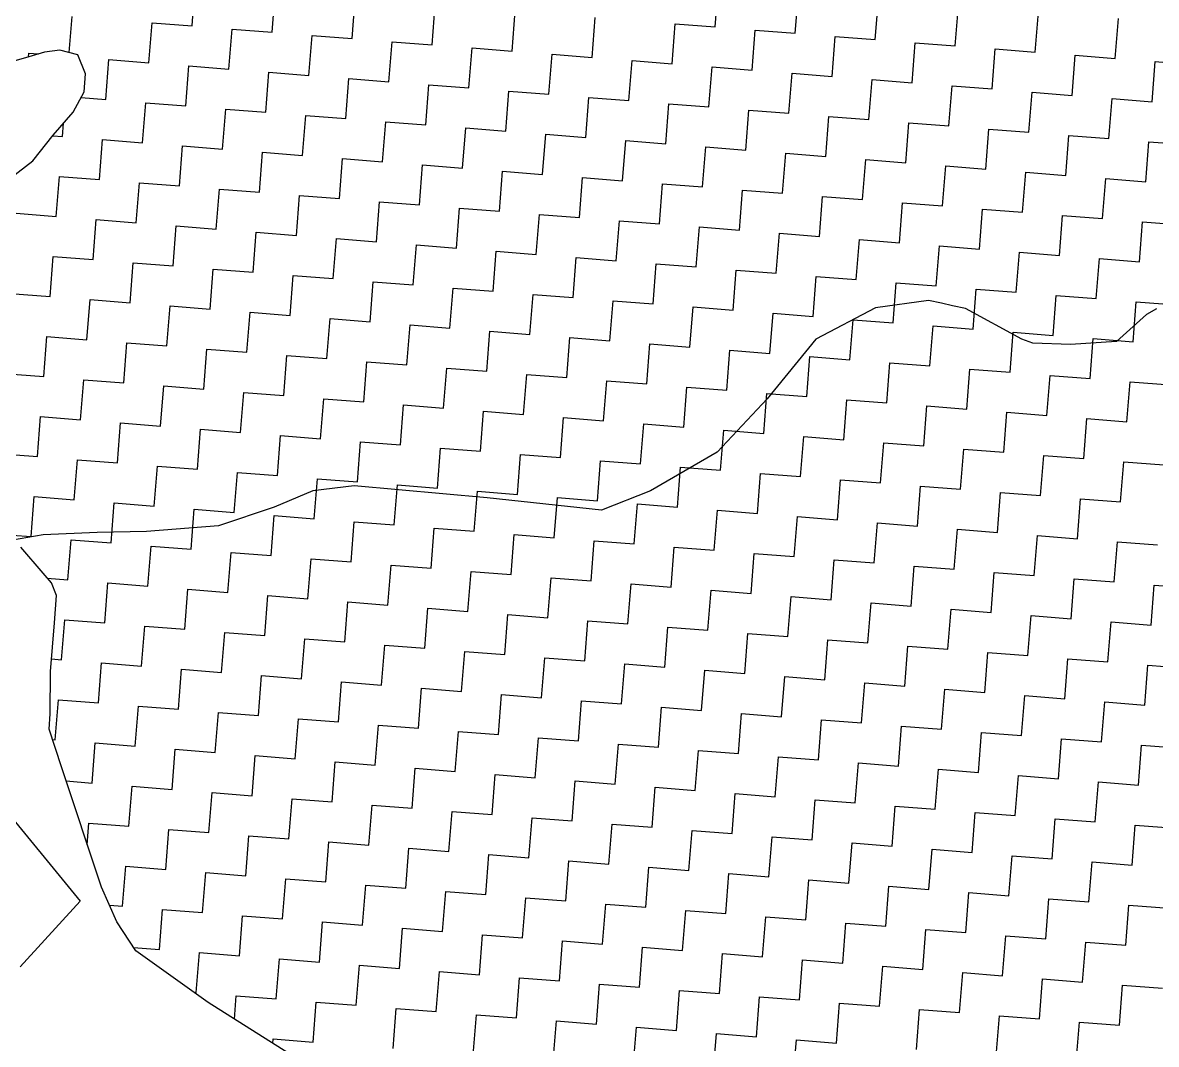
# Model space of a CAD drawing. Header units: metres. Extents: x 292752 to 294952, y 2098977 to 2102453.
# Drawn here: x 294593.3 to 294770.4, y 2099878.1 to 2100037.6 of the extents above; entities that cross this region are included whole.
import ezdxf

# ---------------------------------------------------------------- set-up
doc = ezdxf.new("R2010")
doc.units = ezdxf.units.M
for name, color, linetype in [('LINE_WATER', 4, 'Continuous'), ('POLY_HATCH', 12, 'Continuous'), ('POLY_PARCEL', 6, 'Continuous')]:
    doc.layers.add(name, color=color, linetype=linetype)

msp = doc.modelspace()

# ---------------------------------------------------------------- linework, layer by layer
at = {"layer": 'LINE_WATER'}
for p, q in [((294734.83, 2099994.23), (294726.56, 2099993.09)), ((294736.84, 2099993.81), (294734.83, 2099994.23)), ((294726.56, 2099993.09), (294717.24, 2099988.21)), ((294738.59, 2099993.42), (294736.84, 2099993.81)), ((294740.6, 2099993), (294738.59, 2099993.42)), ((294749.42, 2099988.22), (294740.6, 2099993)), ((294770.47, 2099992.94), (294768.87, 2099992.05)), ((294768.87, 2099992.05), (294764.2, 2099987.82)), ((294717.24, 2099988.21), (294709.61, 2099978.86)), ((294751.15, 2099987.58), (294749.42, 2099988.22)), ((294757.01, 2099987.37), (294751.15, 2099987.58)), ((294764.2, 2099987.82), (294757.01, 2099987.37)), ((294709.61, 2099978.86), (294701.8, 2099970.55)), ((294701.8, 2099970.55), (294691.37, 2099964.48)), ((294638.65, 2099964.52), (294632.57, 2099961.94)), ((294645.09, 2099965.29), (294638.65, 2099964.52)), ((294665.88, 2099963.39), (294645.09, 2099965.29)), ((294691.37, 2099964.48), (294683.73, 2099961.51)), ((294683.73, 2099961.51), (294665.88, 2099963.39)), ((294632.57, 2099961.94), (294623.91, 2099959.05)), ((294623.91, 2099959.05), (294612.61, 2099958.15)), ((294596.48, 2099957.64), (294590.52, 2099956.58)), ((294604.94, 2099957.99), (294596.48, 2099957.64)), ((294612.61, 2099958.15), (294604.94, 2099957.99))]:
    msp.add_line(p, q, dxfattribs=at)
at = {"layer": 'POLY_HATCH', "linetype": 'Continuous'}
for p, q in [((294619.76, 2100037.13), (294620.25, 2100043.38)), ((294632.26, 2100036.14), (294632.75, 2100042.39)), ((294701.51, 2100036.97), (294702, 2100043.22)), ((294714.01, 2100035.98), (294714.5, 2100042.23)), ((294644.76, 2100035.16), (294645.26, 2100041.41)), ((294657.26, 2100034.17), (294657.76, 2100040.42)), ((294726.51, 2100035), (294727, 2100041.25)), ((294739.01, 2100034.01), (294739.5, 2100040.26)), ((294600.56, 2100032.95), (294601.01, 2100038.61)), ((294669.76, 2100033.18), (294670.26, 2100039.44)), ((294682.26, 2100032.2), (294682.76, 2100038.45)), ((294751.51, 2100033.02), (294752, 2100039.27)), ((294764.01, 2100032.04), (294764.51, 2100038.29)), ((294613.02, 2100031.37), (294613.51, 2100037.62)), ((294613.51, 2100037.62), (294619.76, 2100037.13)), ((294625.52, 2100030.39), (294626.01, 2100036.64)), ((294626.01, 2100036.64), (294632.26, 2100036.14)), ((294694.76, 2100031.21), (294695.26, 2100037.46)), ((294695.26, 2100037.46), (294701.51, 2100036.97)), ((294707.27, 2100030.23), (294707.76, 2100036.48)), ((294707.76, 2100036.48), (294714.01, 2100035.98)), ((294638.02, 2100029.4), (294638.51, 2100035.65)), ((294638.51, 2100035.65), (294644.76, 2100035.16)), ((294650.52, 2100028.41), (294651.01, 2100034.66)), ((294651.01, 2100034.66), (294657.26, 2100034.17)), ((294719.77, 2100029.24), (294720.26, 2100035.49)), ((294720.26, 2100035.49), (294726.51, 2100035)), ((294594.22, 2100032.25), (294594.27, 2100032.85)), ((294594.27, 2100032.85), (294595.77, 2100032.74)), ((294663.02, 2100027.43), (294663.51, 2100033.68)), ((294663.51, 2100033.68), (294669.76, 2100033.18)), ((294732.27, 2100028.25), (294732.76, 2100034.5)), ((294732.76, 2100034.5), (294739.01, 2100034.01)), ((294744.77, 2100027.27), (294745.26, 2100033.52)), ((294745.26, 2100033.52), (294751.51, 2100033.02)), ((294606.27, 2100025.62), (294606.77, 2100031.87)), ((294606.77, 2100031.87), (294613.02, 2100031.37)), ((294675.52, 2100026.44), (294676.01, 2100032.69)), ((294676.01, 2100032.69), (294682.26, 2100032.2)), ((294688.02, 2100025.45), (294688.51, 2100031.71)), ((294688.51, 2100031.71), (294694.76, 2100031.21)), ((294757.27, 2100026.28), (294757.76, 2100032.53)), ((294757.76, 2100032.53), (294764.01, 2100032.04)), ((294769.77, 2100025.29), (294770.26, 2100031.54)), ((294770.26, 2100031.54), (294776.51, 2100031.05)), ((294618.77, 2100024.63), (294619.27, 2100030.88)), ((294619.27, 2100030.88), (294625.52, 2100030.39)), ((294631.27, 2100023.64), (294631.77, 2100029.89)), ((294631.77, 2100029.89), (294638.02, 2100029.4)), ((294700.52, 2100024.47), (294701.02, 2100030.72)), ((294701.02, 2100030.72), (294707.27, 2100030.23)), ((294713.02, 2100023.48), (294713.52, 2100029.73)), ((294713.52, 2100029.73), (294719.77, 2100029.24)), ((294643.78, 2100022.66), (294644.27, 2100028.91)), ((294644.27, 2100028.91), (294650.52, 2100028.41)), ((294656.28, 2100021.67), (294656.77, 2100027.92)), ((294656.77, 2100027.92), (294663.02, 2100027.43)), ((294725.52, 2100022.5), (294726.02, 2100028.75)), ((294726.02, 2100028.75), (294732.27, 2100028.25)), ((294738.02, 2100021.51), (294738.52, 2100027.76)), ((294738.52, 2100027.76), (294744.77, 2100027.27)), ((294602.41, 2100025.92), (294606.27, 2100025.62)), ((294668.78, 2100020.68), (294669.27, 2100026.93)), ((294669.27, 2100026.93), (294675.52, 2100026.44)), ((294681.28, 2100019.7), (294681.77, 2100025.95)), ((294681.77, 2100025.95), (294688.02, 2100025.45)), ((294750.52, 2100020.52), (294751.02, 2100026.77)), ((294751.02, 2100026.77), (294757.27, 2100026.28)), ((294763.03, 2100019.54), (294763.52, 2100025.79)), ((294763.52, 2100025.79), (294769.77, 2100025.29)), ((294612.03, 2100018.87), (294612.52, 2100025.12)), ((294612.52, 2100025.12), (294618.77, 2100024.63)), ((294624.53, 2100017.89), (294625.02, 2100024.14)), ((294625.02, 2100024.14), (294631.27, 2100023.64)), ((294693.78, 2100018.71), (294694.27, 2100024.96)), ((294694.27, 2100024.96), (294700.52, 2100024.47)), ((294637.03, 2100016.9), (294637.52, 2100023.15)), ((294637.52, 2100023.15), (294643.78, 2100022.66)), ((294706.28, 2100017.72), (294706.77, 2100023.97)), ((294706.77, 2100023.97), (294713.02, 2100023.48)), ((294718.78, 2100016.74), (294719.27, 2100022.99)), ((294719.27, 2100022.99), (294725.52, 2100022.5)), ((294599.53, 2100019.86), (294599.69, 2100021.91)), ((294649.53, 2100015.91), (294650.03, 2100022.16)), ((294650.03, 2100022.16), (294656.28, 2100021.67)), ((294662.03, 2100014.93), (294662.53, 2100021.18)), ((294662.53, 2100021.18), (294668.78, 2100020.68)), ((294731.28, 2100015.75), (294731.77, 2100022)), ((294731.77, 2100022), (294738.02, 2100021.51)), ((294743.78, 2100014.76), (294744.27, 2100021.02)), ((294744.27, 2100021.02), (294750.52, 2100020.52)), ((294598, 2100019.98), (294599.53, 2100019.86)), ((294605.29, 2100013.12), (294605.78, 2100019.37)), ((294605.78, 2100019.37), (294612.03, 2100018.87)), ((294674.53, 2100013.94), (294675.03, 2100020.19)), ((294675.03, 2100020.19), (294681.28, 2100019.7)), ((294687.03, 2100012.95), (294687.53, 2100019.2)), ((294687.53, 2100019.2), (294693.78, 2100018.71)), ((294756.28, 2100013.78), (294756.78, 2100020.03)), ((294756.78, 2100020.03), (294763.03, 2100019.54)), ((294768.78, 2100012.79), (294769.28, 2100019.04)), ((294769.28, 2100019.04), (294775.53, 2100018.55)), ((294617.79, 2100012.13), (294618.28, 2100018.38)), ((294618.28, 2100018.38), (294624.53, 2100017.89)), ((294630.29, 2100011.14), (294630.78, 2100017.39)), ((294630.78, 2100017.39), (294637.03, 2100016.9)), ((294699.54, 2100011.97), (294700.03, 2100018.22)), ((294700.03, 2100018.22), (294706.28, 2100017.72)), ((294712.04, 2100010.98), (294712.53, 2100017.23)), ((294712.53, 2100017.23), (294718.78, 2100016.74)), ((294642.79, 2100010.16), (294643.28, 2100016.41)), ((294643.28, 2100016.41), (294649.53, 2100015.91)), ((294655.29, 2100009.17), (294655.78, 2100015.42)), ((294655.78, 2100015.42), (294662.03, 2100014.93)), ((294724.54, 2100009.99), (294725.03, 2100016.24)), ((294725.03, 2100016.24), (294731.28, 2100015.75)), ((294737.04, 2100009.01), (294737.53, 2100015.26)), ((294737.53, 2100015.26), (294743.78, 2100014.76)), ((294598.54, 2100007.36), (294599.04, 2100013.61)), ((294599.04, 2100013.61), (294605.29, 2100013.12)), ((294667.79, 2100008.18), (294668.28, 2100014.43)), ((294668.28, 2100014.43), (294674.53, 2100013.94)), ((294680.29, 2100007.2), (294680.78, 2100013.45)), ((294680.78, 2100013.45), (294687.03, 2100012.95)), ((294749.54, 2100008.02), (294750.03, 2100014.27)), ((294750.03, 2100014.27), (294756.28, 2100013.78)), ((294611.04, 2100006.37), (294611.54, 2100012.62)), ((294611.54, 2100012.62), (294617.79, 2100012.13)), ((294623.54, 2100005.39), (294624.04, 2100011.64)), ((294624.04, 2100011.64), (294630.29, 2100011.14)), ((294692.79, 2100006.21), (294693.28, 2100012.46)), ((294693.28, 2100012.46), (294699.54, 2100011.97)), ((294762.04, 2100007.03), (294762.53, 2100013.29)), ((294762.53, 2100013.29), (294768.78, 2100012.79)), ((294636.05, 2100004.4), (294636.54, 2100010.65)), ((294636.54, 2100010.65), (294642.79, 2100010.16)), ((294705.29, 2100005.22), (294705.79, 2100011.47)), ((294705.79, 2100011.47), (294712.04, 2100010.98)), ((294717.79, 2100004.24), (294718.29, 2100010.49)), ((294718.29, 2100010.49), (294724.54, 2100009.99)), ((294648.55, 2100003.41), (294649.04, 2100009.66)), ((294649.04, 2100009.66), (294655.29, 2100009.17)), ((294661.05, 2100002.43), (294661.54, 2100008.68)), ((294661.54, 2100008.68), (294667.79, 2100008.18)), ((294730.29, 2100003.25), (294730.79, 2100009.5)), ((294730.79, 2100009.5), (294737.04, 2100009.01)), ((294742.79, 2100002.26), (294743.29, 2100008.51)), ((294743.29, 2100008.51), (294749.54, 2100008.02)), ((294592.29, 2100007.85), (294598.54, 2100007.36)), ((294604.3, 2100000.62), (294604.79, 2100006.87)), ((294604.79, 2100006.87), (294611.04, 2100006.37)), ((294673.55, 2100001.44), (294674.04, 2100007.69)), ((294674.04, 2100007.69), (294680.29, 2100007.2)), ((294686.05, 2100000.45), (294686.54, 2100006.7)), ((294686.54, 2100006.7), (294692.79, 2100006.21)), ((294755.3, 2100001.28), (294755.79, 2100007.53)), ((294755.79, 2100007.53), (294762.04, 2100007.03)), ((294767.8, 2100000.29), (294768.29, 2100006.54)), ((294768.29, 2100006.54), (294774.54, 2100006.05)), ((294616.8, 2099999.63), (294617.29, 2100005.88)), ((294617.29, 2100005.88), (294623.54, 2100005.39)), ((294629.3, 2099998.64), (294629.79, 2100004.89)), ((294629.79, 2100004.89), (294636.05, 2100004.4)), ((294698.55, 2099999.47), (294699.04, 2100005.72)), ((294699.04, 2100005.72), (294705.29, 2100005.22)), ((294711.05, 2099998.48), (294711.54, 2100004.73)), ((294711.54, 2100004.73), (294717.79, 2100004.24)), ((294641.8, 2099997.66), (294642.3, 2100003.91)), ((294642.3, 2100003.91), (294648.55, 2100003.41)), ((294654.3, 2099996.67), (294654.8, 2100002.92)), ((294654.8, 2100002.92), (294661.05, 2100002.43)), ((294723.55, 2099997.49), (294724.04, 2100003.74)), ((294724.04, 2100003.74), (294730.29, 2100003.25)), ((294736.05, 2099996.51), (294736.54, 2100002.76)), ((294736.54, 2100002.76), (294742.79, 2100002.26)), ((294597.56, 2099994.86), (294598.05, 2100001.11)), ((294598.05, 2100001.11), (294604.3, 2100000.62)), ((294666.8, 2099995.68), (294667.3, 2100001.93)), ((294667.3, 2100001.93), (294673.55, 2100001.44)), ((294748.55, 2099995.52), (294749.05, 2100001.77)), ((294749.05, 2100001.77), (294755.3, 2100001.28)), ((294610.06, 2099993.87), (294610.55, 2100000.12)), ((294610.55, 2100000.12), (294616.8, 2099999.63)), ((294679.3, 2099994.7), (294679.8, 2100000.95)), ((294679.8, 2100000.95), (294686.05, 2100000.45)), ((294691.81, 2099993.71), (294692.3, 2099999.96)), ((294692.3, 2099999.96), (294698.55, 2099999.47)), ((294761.05, 2099994.53), (294761.55, 2100000.78)), ((294761.55, 2100000.78), (294767.8, 2100000.29)), ((294622.56, 2099992.89), (294623.05, 2099999.14)), ((294623.05, 2099999.14), (294629.3, 2099998.64)), ((294635.06, 2099991.9), (294635.55, 2099998.15)), ((294635.55, 2099998.15), (294641.8, 2099997.66)), ((294704.31, 2099992.72), (294704.8, 2099998.97)), ((294704.8, 2099998.97), (294711.05, 2099998.48)), ((294716.81, 2099991.74), (294717.3, 2099997.99)), ((294717.3, 2099997.99), (294723.55, 2099997.49)), ((294647.56, 2099990.91), (294648.05, 2099997.16)), ((294648.05, 2099997.16), (294654.3, 2099996.67)), ((294660.06, 2099989.93), (294660.55, 2099996.18)), ((294660.55, 2099996.18), (294666.8, 2099995.68)), ((294729.31, 2099990.75), (294729.8, 2099997)), ((294729.8, 2099997), (294736.05, 2099996.51)), ((294741.81, 2099989.76), (294742.3, 2099996.01)), ((294742.3, 2099996.01), (294748.55, 2099995.52)), ((294591.31, 2099995.35), (294597.56, 2099994.86)), ((294603.31, 2099988.11), (294603.81, 2099994.37)), ((294603.81, 2099994.37), (294610.06, 2099993.87)), ((294672.56, 2099988.94), (294673.05, 2099995.19)), ((294673.05, 2099995.19), (294679.3, 2099994.7)), ((294685.06, 2099987.95), (294685.55, 2099994.2)), ((294685.55, 2099994.2), (294691.81, 2099993.71)), ((294754.31, 2099988.78), (294754.8, 2099995.03)), ((294754.8, 2099995.03), (294761.05, 2099994.53)), ((294766.81, 2099987.79), (294767.3, 2099994.04)), ((294767.3, 2099994.04), (294773.55, 2099993.55)), ((294615.81, 2099987.13), (294616.31, 2099993.38)), ((294616.31, 2099993.38), (294622.56, 2099992.89)), ((294628.31, 2099986.14), (294628.81, 2099992.39)), ((294628.81, 2099992.39), (294635.06, 2099991.9)), ((294697.56, 2099986.97), (294698.06, 2099993.22)), ((294698.06, 2099993.22), (294704.31, 2099992.72)), ((294710.06, 2099985.98), (294710.56, 2099992.23)), ((294710.56, 2099992.23), (294716.81, 2099991.74)), ((294640.82, 2099985.16), (294641.31, 2099991.41)), ((294641.31, 2099991.41), (294647.56, 2099990.91)), ((294653.32, 2099984.17), (294653.81, 2099990.42)), ((294653.81, 2099990.42), (294660.06, 2099989.93)), ((294722.56, 2099984.99), (294723.06, 2099991.24)), ((294723.06, 2099991.24), (294729.31, 2099990.75)), ((294596.57, 2099982.36), (294597.06, 2099988.61)), ((294597.06, 2099988.61), (294603.31, 2099988.11)), ((294665.82, 2099983.18), (294666.31, 2099989.43)), ((294666.31, 2099989.43), (294672.56, 2099988.94)), ((294735.06, 2099984.01), (294735.56, 2099990.26)), ((294735.56, 2099990.26), (294741.81, 2099989.76)), ((294747.57, 2099983.02), (294748.06, 2099989.27)), ((294748.06, 2099989.27), (294754.31, 2099988.78)), ((294609.07, 2099981.37), (294609.56, 2099987.62)), ((294609.56, 2099987.62), (294615.81, 2099987.13)), ((294678.32, 2099982.2), (294678.81, 2099988.45)), ((294678.81, 2099988.45), (294685.06, 2099987.95)), ((294690.82, 2099981.21), (294691.31, 2099987.46)), ((294691.31, 2099987.46), (294697.56, 2099986.97)), ((294760.07, 2099982.03), (294760.56, 2099988.28)), ((294760.56, 2099988.28), (294766.81, 2099987.79)), ((294621.57, 2099980.38), (294622.06, 2099986.63)), ((294622.06, 2099986.63), (294628.31, 2099986.14)), ((294634.07, 2099979.4), (294634.57, 2099985.65)), ((294634.57, 2099985.65), (294640.82, 2099985.16)), ((294703.32, 2099980.22), (294703.81, 2099986.47)), ((294703.81, 2099986.47), (294710.06, 2099985.98)), ((294715.82, 2099979.24), (294716.31, 2099985.49)), ((294716.31, 2099985.49), (294722.56, 2099984.99)), ((294646.57, 2099978.41), (294647.07, 2099984.66)), ((294647.07, 2099984.66), (294653.32, 2099984.17)), ((294659.07, 2099977.42), (294659.57, 2099983.68)), ((294659.57, 2099983.68), (294665.82, 2099983.18)), ((294728.32, 2099978.25), (294728.81, 2099984.5)), ((294728.81, 2099984.5), (294735.06, 2099984.01)), ((294740.82, 2099977.26), (294741.31, 2099983.51)), ((294741.31, 2099983.51), (294747.57, 2099983.02)), ((294590.32, 2099982.85), (294596.57, 2099982.36)), ((294602.33, 2099975.61), (294602.82, 2099981.86)), ((294602.82, 2099981.86), (294609.07, 2099981.37)), ((294671.57, 2099976.44), (294672.07, 2099982.69)), ((294672.07, 2099982.69), (294678.32, 2099982.2)), ((294684.07, 2099975.45), (294684.57, 2099981.7)), ((294684.57, 2099981.7), (294690.82, 2099981.21)), ((294753.32, 2099976.28), (294753.82, 2099982.53)), ((294753.82, 2099982.53), (294760.07, 2099982.03)), ((294765.82, 2099975.29), (294766.32, 2099981.54)), ((294766.32, 2099981.54), (294772.57, 2099981.05)), ((294614.83, 2099974.63), (294615.32, 2099980.88)), ((294615.32, 2099980.88), (294621.57, 2099980.38)), ((294627.33, 2099973.64), (294627.82, 2099979.89)), ((294627.82, 2099979.89), (294634.07, 2099979.4)), ((294696.58, 2099974.47), (294697.07, 2099980.72)), ((294697.07, 2099980.72), (294703.32, 2099980.22)), ((294709.08, 2099973.48), (294709.57, 2099979.73)), ((294709.57, 2099979.73), (294715.82, 2099979.24)), ((294639.83, 2099972.65), (294640.32, 2099978.9)), ((294640.32, 2099978.9), (294646.57, 2099978.41)), ((294721.58, 2099972.49), (294722.07, 2099978.74)), ((294722.07, 2099978.74), (294728.32, 2099978.25)), ((294652.33, 2099971.67), (294652.82, 2099977.92)), ((294652.82, 2099977.92), (294659.07, 2099977.42)), ((294664.83, 2099970.68), (294665.32, 2099976.93)), ((294665.32, 2099976.93), (294671.57, 2099976.44)), ((294734.08, 2099971.51), (294734.57, 2099977.76)), ((294734.57, 2099977.76), (294740.82, 2099977.26)), ((294746.58, 2099970.52), (294747.07, 2099976.77)), ((294747.07, 2099976.77), (294753.32, 2099976.28)), ((294595.58, 2099969.86), (294596.08, 2099976.11)), ((294596.08, 2099976.11), (294602.33, 2099975.61)), ((294608.08, 2099968.87), (294608.58, 2099975.12)), ((294608.58, 2099975.12), (294614.83, 2099974.63)), ((294677.33, 2099969.69), (294677.82, 2099975.95)), ((294677.82, 2099975.95), (294684.07, 2099975.45)), ((294689.83, 2099968.71), (294690.33, 2099974.96)), ((294690.33, 2099974.96), (294696.58, 2099974.47)), ((294759.08, 2099969.53), (294759.57, 2099975.78)), ((294759.57, 2099975.78), (294765.82, 2099975.29)), ((294620.58, 2099967.88), (294621.08, 2099974.13)), ((294621.08, 2099974.13), (294627.33, 2099973.64)), ((294633.09, 2099966.9), (294633.58, 2099973.15)), ((294633.58, 2099973.15), (294639.83, 2099972.65)), ((294702.33, 2099967.72), (294702.83, 2099973.97)), ((294702.83, 2099973.97), (294709.08, 2099973.48)), ((294714.83, 2099966.74), (294715.33, 2099972.99)), ((294715.33, 2099972.99), (294721.58, 2099972.49)), ((294645.59, 2099965.91), (294646.08, 2099972.16)), ((294646.08, 2099972.16), (294652.33, 2099971.67)), ((294658.09, 2099964.92), (294658.58, 2099971.17)), ((294658.58, 2099971.17), (294664.83, 2099970.68)), ((294727.33, 2099965.75), (294727.83, 2099972)), ((294727.83, 2099972), (294734.08, 2099971.51)), ((294739.84, 2099964.76), (294740.33, 2099971.01)), ((294740.33, 2099971.01), (294746.58, 2099970.52)), ((294589.33, 2099970.35), (294595.58, 2099969.86)), ((294601.34, 2099963.11), (294601.83, 2099969.36)), ((294601.83, 2099969.36), (294608.08, 2099968.87)), ((294670.59, 2099963.94), (294671.08, 2099970.19)), ((294671.08, 2099970.19), (294677.33, 2099969.69)), ((294683.09, 2099962.95), (294683.58, 2099969.2)), ((294683.58, 2099969.2), (294689.83, 2099968.71)), ((294752.34, 2099963.78), (294752.83, 2099970.03)), ((294752.83, 2099970.03), (294759.08, 2099969.53)), ((294613.84, 2099962.13), (294614.33, 2099968.38)), ((294614.33, 2099968.38), (294620.58, 2099967.88)), ((294626.34, 2099961.14), (294626.84, 2099967.39)), ((294626.84, 2099967.39), (294633.09, 2099966.9)), ((294695.59, 2099961.96), (294696.08, 2099968.21)), ((294696.08, 2099968.21), (294702.33, 2099967.72)), ((294764.84, 2099962.79), (294765.33, 2099969.04)), ((294765.33, 2099969.04), (294771.58, 2099968.55)), ((294638.84, 2099960.15), (294639.34, 2099966.4)), ((294639.34, 2099966.4), (294645.59, 2099965.91)), ((294708.09, 2099960.98), (294708.58, 2099967.23)), ((294708.58, 2099967.23), (294714.83, 2099966.74)), ((294720.59, 2099959.99), (294721.08, 2099966.24)), ((294721.08, 2099966.24), (294727.33, 2099965.75)), ((294651.34, 2099959.17), (294651.84, 2099965.42)), ((294651.84, 2099965.42), (294658.09, 2099964.92)), ((294663.84, 2099958.18), (294664.34, 2099964.43)), ((294664.34, 2099964.43), (294670.59, 2099963.94)), ((294733.09, 2099959), (294733.58, 2099965.26)), ((294733.58, 2099965.26), (294739.84, 2099964.76)), ((294745.59, 2099958.02), (294746.09, 2099964.27)), ((294746.09, 2099964.27), (294752.34, 2099963.78)), ((294594.6, 2099957.36), (294595.09, 2099963.61)), ((294595.09, 2099963.61), (294601.34, 2099963.11)), ((294607.1, 2099956.37), (294607.59, 2099962.62)), ((294607.59, 2099962.62), (294613.84, 2099962.13)), ((294676.34, 2099957.19), (294676.84, 2099963.44)), ((294676.84, 2099963.44), (294683.09, 2099962.95)), ((294688.85, 2099956.21), (294689.34, 2099962.46)), ((294689.34, 2099962.46), (294695.59, 2099961.96)), ((294758.09, 2099957.03), (294758.59, 2099963.28)), ((294758.59, 2099963.28), (294764.84, 2099962.79)), ((294619.6, 2099955.38), (294620.09, 2099961.63)), ((294620.09, 2099961.63), (294626.34, 2099961.14)), ((294632.1, 2099954.4), (294632.59, 2099960.65)), ((294632.59, 2099960.65), (294638.84, 2099960.15)), ((294701.35, 2099955.22), (294701.84, 2099961.47)), ((294701.84, 2099961.47), (294708.09, 2099960.98)), ((294713.85, 2099954.23), (294714.34, 2099960.48)), ((294714.34, 2099960.48), (294720.59, 2099959.99)), ((294644.6, 2099953.41), (294645.09, 2099959.66)), ((294645.09, 2099959.66), (294651.34, 2099959.17)), ((294657.1, 2099952.42), (294657.59, 2099958.67)), ((294657.59, 2099958.67), (294663.84, 2099958.18)), ((294726.35, 2099953.25), (294726.84, 2099959.5)), ((294726.84, 2099959.5), (294733.09, 2099959)), ((294738.85, 2099952.26), (294739.34, 2099958.51)), ((294739.34, 2099958.51), (294745.59, 2099958.02)), ((294591.62, 2099957.59), (294594.6, 2099957.36)), ((294600.35, 2099950.61), (294600.85, 2099956.86)), ((294600.85, 2099956.86), (294607.1, 2099956.37)), ((294669.6, 2099951.44), (294670.09, 2099957.69)), ((294670.09, 2099957.69), (294676.34, 2099957.19)), ((294682.1, 2099950.45), (294682.6, 2099956.7)), ((294682.6, 2099956.7), (294688.85, 2099956.21)), ((294751.35, 2099951.27), (294751.84, 2099957.53)), ((294751.84, 2099957.53), (294758.09, 2099957.03)), ((294612.85, 2099949.63), (294613.35, 2099955.88)), ((294613.35, 2099955.88), (294619.6, 2099955.38)), ((294694.6, 2099949.46), (294695.1, 2099955.71)), ((294695.1, 2099955.71), (294701.35, 2099955.22)), ((294763.85, 2099950.29), (294764.34, 2099956.54)), ((294764.34, 2099956.54), (294770.59, 2099956.05)), ((294625.36, 2099948.64), (294625.85, 2099954.89)), ((294625.85, 2099954.89), (294632.1, 2099954.4)), ((294637.86, 2099947.65), (294638.35, 2099953.9)), ((294638.35, 2099953.9), (294644.6, 2099953.41)), ((294707.1, 2099948.48), (294707.6, 2099954.73)), ((294707.6, 2099954.73), (294713.85, 2099954.23)), ((294719.6, 2099947.49), (294720.1, 2099953.74)), ((294720.1, 2099953.74), (294726.35, 2099953.25)), ((294650.36, 2099946.67), (294650.85, 2099952.92)), ((294650.85, 2099952.92), (294657.1, 2099952.42)), ((294662.86, 2099945.68), (294663.35, 2099951.93)), ((294663.35, 2099951.93), (294669.6, 2099951.44)), ((294732.1, 2099946.5), (294732.6, 2099952.75)), ((294732.6, 2099952.75), (294738.85, 2099952.26)), ((294744.61, 2099945.52), (294745.1, 2099951.77)), ((294745.1, 2099951.77), (294751.35, 2099951.27)), ((294597.13, 2099950.87), (294600.35, 2099950.61)), ((294606.11, 2099943.87), (294606.6, 2099950.12)), ((294606.6, 2099950.12), (294612.85, 2099949.63)), ((294675.36, 2099944.69), (294675.85, 2099950.94)), ((294675.85, 2099950.94), (294682.1, 2099950.45)), ((294687.86, 2099943.71), (294688.35, 2099949.96)), ((294688.35, 2099949.96), (294694.6, 2099949.46)), ((294757.11, 2099944.53), (294757.6, 2099950.78)), ((294757.6, 2099950.78), (294763.85, 2099950.29)), ((294769.61, 2099943.54), (294770.1, 2099949.79)), ((294770.1, 2099949.79), (294776.35, 2099949.3)), ((294618.61, 2099942.88), (294619.1, 2099949.13)), ((294619.1, 2099949.13), (294625.36, 2099948.64)), ((294631.11, 2099941.9), (294631.61, 2099948.15)), ((294631.61, 2099948.15), (294637.86, 2099947.65)), ((294700.36, 2099942.72), (294700.85, 2099948.97)), ((294700.85, 2099948.97), (294707.1, 2099948.48)), ((294712.86, 2099941.73), (294713.35, 2099947.98)), ((294713.35, 2099947.98), (294719.6, 2099947.49)), ((294643.61, 2099940.91), (294644.11, 2099947.16)), ((294644.11, 2099947.16), (294650.36, 2099946.67)), ((294656.11, 2099939.92), (294656.61, 2099946.17)), ((294656.61, 2099946.17), (294662.86, 2099945.68)), ((294725.36, 2099940.75), (294725.85, 2099947)), ((294725.85, 2099947), (294732.1, 2099946.5)), ((294599.37, 2099938.11), (294599.86, 2099944.36)), ((294599.86, 2099944.36), (294606.11, 2099943.87)), ((294668.61, 2099938.94), (294669.11, 2099945.19)), ((294669.11, 2099945.19), (294675.36, 2099944.69)), ((294737.86, 2099939.76), (294738.36, 2099946.01)), ((294738.36, 2099946.01), (294744.61, 2099945.52)), ((294750.36, 2099938.77), (294750.86, 2099945.02)), ((294750.86, 2099945.02), (294757.11, 2099944.53)), ((294611.87, 2099937.13), (294612.36, 2099943.38)), ((294612.36, 2099943.38), (294618.61, 2099942.88)), ((294681.12, 2099937.95), (294681.61, 2099944.2)), ((294681.61, 2099944.2), (294687.86, 2099943.71)), ((294693.62, 2099936.96), (294694.11, 2099943.21)), ((294694.11, 2099943.21), (294700.36, 2099942.72)), ((294762.86, 2099937.79), (294763.36, 2099944.04)), ((294763.36, 2099944.04), (294769.61, 2099943.54)), ((294624.37, 2099936.14), (294624.86, 2099942.39)), ((294624.86, 2099942.39), (294631.11, 2099941.9)), ((294636.87, 2099935.15), (294637.36, 2099941.4)), ((294637.36, 2099941.4), (294643.61, 2099940.91)), ((294706.12, 2099935.98), (294706.61, 2099942.23)), ((294706.61, 2099942.23), (294712.86, 2099941.73)), ((294718.62, 2099934.99), (294719.11, 2099941.24)), ((294719.11, 2099941.24), (294725.36, 2099940.75)), ((294649.37, 2099934.17), (294649.86, 2099940.42)), ((294649.86, 2099940.42), (294656.11, 2099939.92)), ((294661.87, 2099933.18), (294662.36, 2099939.43)), ((294662.36, 2099939.43), (294668.61, 2099938.94)), ((294731.12, 2099934), (294731.61, 2099940.25)), ((294731.61, 2099940.25), (294737.86, 2099939.76)), ((294743.62, 2099933.02), (294744.11, 2099939.27)), ((294744.11, 2099939.27), (294750.36, 2099938.77)), ((294597.8, 2099938.24), (294599.37, 2099938.11)), ((294605.12, 2099931.37), (294605.62, 2099937.62)), ((294605.62, 2099937.62), (294611.87, 2099937.13)), ((294674.37, 2099932.19), (294674.86, 2099938.44)), ((294674.86, 2099938.44), (294681.12, 2099937.95)), ((294686.87, 2099931.21), (294687.37, 2099937.46)), ((294687.37, 2099937.46), (294693.62, 2099936.96)), ((294756.12, 2099932.03), (294756.61, 2099938.28)), ((294756.61, 2099938.28), (294762.86, 2099937.79)), ((294768.62, 2099931.04), (294769.11, 2099937.29)), ((294769.11, 2099937.29), (294775.36, 2099936.8)), ((294617.63, 2099930.38), (294618.12, 2099936.63)), ((294618.12, 2099936.63), (294624.37, 2099936.14)), ((294630.13, 2099929.39), (294630.62, 2099935.65)), ((294630.62, 2099935.65), (294636.87, 2099935.15)), ((294699.37, 2099930.22), (294699.87, 2099936.47)), ((294699.87, 2099936.47), (294706.12, 2099935.98)), ((294711.87, 2099929.23), (294712.37, 2099935.48)), ((294712.37, 2099935.48), (294718.62, 2099934.99)), ((294642.63, 2099928.41), (294643.12, 2099934.66)), ((294643.12, 2099934.66), (294649.37, 2099934.17)), ((294655.13, 2099927.42), (294655.62, 2099933.67)), ((294655.62, 2099933.67), (294661.87, 2099933.18)), ((294724.37, 2099928.25), (294724.87, 2099934.5)), ((294724.87, 2099934.5), (294731.12, 2099934)), ((294667.63, 2099926.44), (294668.12, 2099932.69)), ((294668.12, 2099932.69), (294674.37, 2099932.19)), ((294736.88, 2099927.26), (294737.37, 2099933.51)), ((294737.37, 2099933.51), (294743.62, 2099933.02)), ((294749.38, 2099926.27), (294749.87, 2099932.52)), ((294749.87, 2099932.52), (294756.12, 2099932.03)), ((294598.38, 2099925.61), (294598.87, 2099931.86)), ((294598.87, 2099931.86), (294605.12, 2099931.37)), ((294610.88, 2099924.62), (294611.37, 2099930.87)), ((294611.37, 2099930.87), (294617.63, 2099930.38)), ((294680.13, 2099925.45), (294680.62, 2099931.7)), ((294680.62, 2099931.7), (294686.87, 2099931.21)), ((294692.63, 2099924.46), (294693.12, 2099930.71)), ((294693.12, 2099930.71), (294699.37, 2099930.22)), ((294761.88, 2099925.29), (294762.37, 2099931.54)), ((294762.37, 2099931.54), (294768.62, 2099931.04)), ((294623.38, 2099923.64), (294623.88, 2099929.89)), ((294623.88, 2099929.89), (294630.13, 2099929.39)), ((294635.88, 2099922.65), (294636.38, 2099928.9)), ((294636.38, 2099928.9), (294642.63, 2099928.41)), ((294705.13, 2099923.48), (294705.62, 2099929.73)), ((294705.62, 2099929.73), (294711.87, 2099929.23)), ((294717.63, 2099922.49), (294718.12, 2099928.74)), ((294718.12, 2099928.74), (294724.37, 2099928.25)), ((294648.38, 2099921.66), (294648.88, 2099927.92)), ((294648.88, 2099927.92), (294655.13, 2099927.42)), ((294660.88, 2099920.68), (294661.38, 2099926.93)), ((294661.38, 2099926.93), (294667.63, 2099926.44)), ((294730.13, 2099921.5), (294730.63, 2099927.75)), ((294730.63, 2099927.75), (294736.88, 2099927.26)), ((294742.63, 2099920.52), (294743.13, 2099926.77)), ((294743.13, 2099926.77), (294749.38, 2099926.27)), ((294597.95, 2099925.65), (294598.38, 2099925.61)), ((294604.14, 2099918.87), (294604.63, 2099925.12)), ((294604.63, 2099925.12), (294610.88, 2099924.62)), ((294673.39, 2099919.69), (294673.88, 2099925.94)), ((294673.88, 2099925.94), (294680.13, 2099925.45)), ((294685.89, 2099918.71), (294686.38, 2099924.96)), ((294686.38, 2099924.96), (294692.63, 2099924.46)), ((294755.13, 2099919.53), (294755.63, 2099925.78)), ((294755.63, 2099925.78), (294761.88, 2099925.29)), ((294767.63, 2099918.54), (294768.13, 2099924.79)), ((294768.13, 2099924.79), (294774.38, 2099924.3)), ((294616.64, 2099917.88), (294617.13, 2099924.13)), ((294617.13, 2099924.13), (294623.38, 2099923.64)), ((294629.14, 2099916.89), (294629.63, 2099923.14)), ((294629.63, 2099923.14), (294635.88, 2099922.65)), ((294698.39, 2099917.72), (294698.88, 2099923.97)), ((294698.88, 2099923.97), (294705.13, 2099923.48)), ((294641.64, 2099915.91), (294642.13, 2099922.16)), ((294642.13, 2099922.16), (294648.38, 2099921.66)), ((294710.89, 2099916.73), (294711.38, 2099922.98)), ((294711.38, 2099922.98), (294717.63, 2099922.49)), ((294723.39, 2099915.75), (294723.88, 2099922)), ((294723.88, 2099922), (294730.13, 2099921.5)), ((294654.14, 2099914.92), (294654.63, 2099921.17)), ((294654.63, 2099921.17), (294660.88, 2099920.68)), ((294666.64, 2099913.93), (294667.13, 2099920.18)), ((294667.13, 2099920.18), (294673.39, 2099919.69)), ((294735.89, 2099914.76), (294736.38, 2099921.01)), ((294736.38, 2099921.01), (294742.63, 2099920.52)), ((294748.39, 2099913.77), (294748.88, 2099920.02)), ((294748.88, 2099920.02), (294755.13, 2099919.53)), ((294600.07, 2099919.19), (294604.14, 2099918.87)), ((294609.89, 2099912.12), (294610.39, 2099918.37)), ((294610.39, 2099918.37), (294616.64, 2099917.88)), ((294679.14, 2099912.95), (294679.64, 2099919.2)), ((294679.64, 2099919.2), (294685.89, 2099918.71)), ((294691.64, 2099911.96), (294692.14, 2099918.21)), ((294692.14, 2099918.21), (294698.39, 2099917.72)), ((294760.89, 2099912.79), (294761.38, 2099919.04)), ((294761.38, 2099919.04), (294767.63, 2099918.54)), ((294622.4, 2099911.14), (294622.89, 2099917.39)), ((294622.89, 2099917.39), (294629.14, 2099916.89)), ((294634.9, 2099910.15), (294635.39, 2099916.4)), ((294635.39, 2099916.4), (294641.64, 2099915.91)), ((294704.14, 2099910.97), (294704.64, 2099917.23)), ((294704.64, 2099917.23), (294710.89, 2099916.73)), ((294716.64, 2099909.99), (294717.14, 2099916.24)), ((294717.14, 2099916.24), (294723.39, 2099915.75)), ((294647.4, 2099909.16), (294647.89, 2099915.41)), ((294647.89, 2099915.41), (294654.14, 2099914.92)), ((294659.9, 2099908.18), (294660.39, 2099914.43)), ((294660.39, 2099914.43), (294666.64, 2099913.93)), ((294729.15, 2099909), (294729.64, 2099915.25)), ((294729.64, 2099915.25), (294735.89, 2099914.76)), ((294741.65, 2099908.02), (294742.14, 2099914.27)), ((294742.14, 2099914.27), (294748.39, 2099913.77)), ((294603.38, 2099909.23), (294603.64, 2099912.62)), ((294603.64, 2099912.62), (294609.89, 2099912.12)), ((294672.4, 2099907.19), (294672.89, 2099913.44)), ((294672.89, 2099913.44), (294679.14, 2099912.95)), ((294684.9, 2099906.2), (294685.39, 2099912.45)), ((294685.39, 2099912.45), (294691.64, 2099911.96)), ((294754.15, 2099907.03), (294754.64, 2099913.28)), ((294754.64, 2099913.28), (294760.89, 2099912.79)), ((294615.65, 2099905.38), (294616.15, 2099911.63)), ((294616.15, 2099911.63), (294622.4, 2099911.14)), ((294628.15, 2099904.39), (294628.65, 2099910.64)), ((294628.65, 2099910.64), (294634.9, 2099910.15)), ((294697.4, 2099905.22), (294697.89, 2099911.47)), ((294697.89, 2099911.47), (294704.14, 2099910.97)), ((294766.65, 2099906.04), (294767.14, 2099912.29)), ((294767.14, 2099912.29), (294773.39, 2099911.8)), ((294640.65, 2099903.41), (294641.15, 2099909.66)), ((294641.15, 2099909.66), (294647.4, 2099909.16)), ((294709.9, 2099904.23), (294710.39, 2099910.48)), ((294710.39, 2099910.48), (294716.64, 2099909.99)), ((294722.4, 2099903.24), (294722.89, 2099909.5)), ((294722.89, 2099909.5), (294729.15, 2099909)), ((294653.15, 2099902.42), (294653.65, 2099908.67)), ((294653.65, 2099908.67), (294659.9, 2099908.18)), ((294665.65, 2099901.43), (294666.15, 2099907.68)), ((294666.15, 2099907.68), (294672.4, 2099907.19)), ((294734.9, 2099902.26), (294735.4, 2099908.51)), ((294735.4, 2099908.51), (294741.65, 2099908.02)), ((294747.4, 2099901.27), (294747.9, 2099907.52)), ((294747.9, 2099907.52), (294754.15, 2099907.03)), ((294608.91, 2099899.62), (294609.4, 2099905.87)), ((294609.4, 2099905.87), (294615.65, 2099905.38)), ((294678.16, 2099900.45), (294678.65, 2099906.7)), ((294678.65, 2099906.7), (294684.9, 2099906.2)), ((294690.66, 2099899.46), (294691.15, 2099905.71)), ((294691.15, 2099905.71), (294697.4, 2099905.22)), ((294759.9, 2099900.29), (294760.4, 2099906.54)), ((294760.4, 2099906.54), (294766.65, 2099906.04)), ((294621.41, 2099898.64), (294621.9, 2099904.89)), ((294621.9, 2099904.89), (294628.15, 2099904.39)), ((294633.91, 2099897.65), (294634.4, 2099903.9)), ((294634.4, 2099903.9), (294640.65, 2099903.41)), ((294703.16, 2099898.47), (294703.65, 2099904.72)), ((294703.65, 2099904.72), (294709.9, 2099904.23)), ((294715.66, 2099897.49), (294716.15, 2099903.74)), ((294716.15, 2099903.74), (294722.4, 2099903.24)), ((294646.41, 2099896.66), (294646.9, 2099902.91)), ((294646.9, 2099902.91), (294653.15, 2099902.42)), ((294658.91, 2099895.68), (294659.4, 2099901.93)), ((294659.4, 2099901.93), (294665.65, 2099901.43)), ((294728.16, 2099896.5), (294728.65, 2099902.75)), ((294728.65, 2099902.75), (294734.9, 2099902.26)), ((294740.66, 2099895.51), (294741.15, 2099901.76)), ((294741.15, 2099901.76), (294747.4, 2099901.27)), ((294671.41, 2099894.69), (294671.91, 2099900.94)), ((294671.91, 2099900.94), (294678.16, 2099900.45)), ((294753.16, 2099894.53), (294753.65, 2099900.78)), ((294753.65, 2099900.78), (294759.9, 2099900.29)), ((294606.84, 2099899.79), (294608.91, 2099899.62)), ((294614.67, 2099892.88), (294615.16, 2099899.13)), ((294615.16, 2099899.13), (294621.41, 2099898.64)), ((294683.91, 2099893.7), (294684.41, 2099899.95)), ((294684.41, 2099899.95), (294690.66, 2099899.46)), ((294696.41, 2099892.72), (294696.91, 2099898.97)), ((294696.91, 2099898.97), (294703.16, 2099898.47)), ((294765.66, 2099893.54), (294766.15, 2099899.79)), ((294766.15, 2099899.79), (294772.4, 2099899.3)), ((294627.17, 2099891.89), (294627.66, 2099898.14)), ((294627.66, 2099898.14), (294633.91, 2099897.65)), ((294639.67, 2099890.91), (294640.16, 2099897.16)), ((294640.16, 2099897.16), (294646.41, 2099896.66)), ((294708.91, 2099891.73), (294709.41, 2099897.98)), ((294709.41, 2099897.98), (294715.66, 2099897.49)), ((294721.42, 2099890.74), (294721.91, 2099896.99)), ((294721.91, 2099896.99), (294728.16, 2099896.5)), ((294652.17, 2099889.92), (294652.66, 2099896.17)), ((294652.66, 2099896.17), (294658.91, 2099895.68)), ((294664.67, 2099888.93), (294665.16, 2099895.18)), ((294665.16, 2099895.18), (294671.41, 2099894.69)), ((294733.92, 2099889.76), (294734.41, 2099896.01)), ((294734.41, 2099896.01), (294740.66, 2099895.51)), ((294746.42, 2099888.77), (294746.91, 2099895.02)), ((294746.91, 2099895.02), (294753.16, 2099894.53)), ((294610.62, 2099893.2), (294614.67, 2099892.88)), ((294677.17, 2099887.95), (294677.66, 2099894.2)), ((294677.66, 2099894.2), (294683.91, 2099893.7)), ((294689.67, 2099886.96), (294690.16, 2099893.21)), ((294690.16, 2099893.21), (294696.41, 2099892.72)), ((294758.92, 2099887.78), (294759.41, 2099894.03)), ((294759.41, 2099894.03), (294765.66, 2099893.54)), ((294620.42, 2099886.14), (294620.92, 2099892.39)), ((294620.92, 2099892.39), (294627.17, 2099891.89)), ((294632.92, 2099885.15), (294633.42, 2099891.4)), ((294633.42, 2099891.4), (294639.67, 2099890.91)), ((294702.17, 2099885.97), (294702.66, 2099892.22)), ((294702.66, 2099892.22), (294708.91, 2099891.73)), ((294714.67, 2099884.99), (294715.16, 2099891.24)), ((294715.16, 2099891.24), (294721.42, 2099890.74)), ((294645.42, 2099884.16), (294645.92, 2099890.41)), ((294645.92, 2099890.41), (294652.17, 2099889.92)), ((294657.92, 2099883.18), (294658.42, 2099889.43)), ((294658.42, 2099889.43), (294664.67, 2099888.93)), ((294727.17, 2099884), (294727.67, 2099890.25)), ((294727.67, 2099890.25), (294733.92, 2099889.76)), ((294670.43, 2099882.19), (294670.92, 2099888.44)), ((294670.92, 2099888.44), (294677.17, 2099887.95)), ((294739.67, 2099883.01), (294740.17, 2099889.26)), ((294740.17, 2099889.26), (294746.42, 2099888.77)), ((294752.17, 2099882.03), (294752.67, 2099888.28)), ((294752.67, 2099888.28), (294758.92, 2099887.78)), ((294620.09, 2099886.16), (294620.42, 2099886.14)), ((294682.93, 2099881.2), (294683.42, 2099887.45)), ((294683.42, 2099887.45), (294689.67, 2099886.96)), ((294695.43, 2099880.22), (294695.92, 2099886.47)), ((294695.92, 2099886.47), (294702.17, 2099885.97)), ((294764.67, 2099881.04), (294765.17, 2099887.29)), ((294765.17, 2099887.29), (294771.42, 2099886.8)), ((294626.39, 2099882), (294626.67, 2099885.64)), ((294626.67, 2099885.64), (294632.92, 2099885.15)), ((294638.68, 2099878.41), (294639.17, 2099884.66)), ((294639.17, 2099884.66), (294645.42, 2099884.16)), ((294707.93, 2099879.23), (294708.42, 2099885.48)), ((294708.42, 2099885.48), (294714.67, 2099884.99)), ((294720.43, 2099878.24), (294720.92, 2099884.49)), ((294720.92, 2099884.49), (294727.17, 2099884)), ((294651.18, 2099877.42), (294651.67, 2099883.67)), ((294651.67, 2099883.67), (294657.92, 2099883.18)), ((294663.68, 2099876.43), (294664.18, 2099882.68)), ((294664.18, 2099882.68), (294670.43, 2099882.19)), ((294732.93, 2099877.26), (294733.42, 2099883.51)), ((294733.42, 2099883.51), (294739.67, 2099883.01)), ((294745.43, 2099876.27), (294745.92, 2099882.52)), ((294745.92, 2099882.52), (294752.17, 2099882.03)), ((294676.18, 2099875.45), (294676.68, 2099881.7)), ((294676.68, 2099881.7), (294682.93, 2099881.2)), ((294688.68, 2099874.46), (294689.18, 2099880.71)), ((294689.18, 2099880.71), (294695.43, 2099880.22)), ((294757.93, 2099875.28), (294758.42, 2099881.53)), ((294758.42, 2099881.53), (294764.67, 2099881.04)), ((294632.37, 2099878.2), (294632.43, 2099878.9)), ((294632.43, 2099878.9), (294638.68, 2099878.41)), ((294701.18, 2099873.47), (294701.68, 2099879.72)), ((294701.68, 2099879.72), (294707.93, 2099879.23)), ((294713.68, 2099872.49), (294714.18, 2099878.74)), ((294714.18, 2099878.74), (294720.43, 2099878.24))]:
    msp.add_line(p, q, dxfattribs=at)
at = {"layer": 'POLY_HATCH'}
for p, q in [((294596.71, 2100033.03), (294594.26, 2100032.27)), ((294599.11, 2100033.31), (294596.71, 2100033.03)), ((294601.91, 2100032.62), (294599.11, 2100033.31)), ((294594.26, 2100032.27), (294588.91, 2100030.79)), ((294603.11, 2100029.66), (294601.91, 2100032.62)), ((294602.89, 2100026.83), (294603.11, 2100029.66)), ((294601.2, 2100023.63), (294602.89, 2100026.83)), ((294598.06, 2100020.07), (294601.2, 2100023.63)), ((294594.89, 2100016.03), (294598.06, 2100020.07)), ((294589.82, 2100012.15), (294594.89, 2100016.03)), ((294596.48, 2099951.64), (294592.99, 2099955.72)), ((294597.78, 2099950.11), (294596.48, 2099951.64)), ((294598.58, 2099948.14), (294597.78, 2099950.11)), ((294598.24, 2099943.88), (294598.58, 2099948.14)), ((294597.95, 2099940.1), (294598.24, 2099943.88)), ((294597.65, 2099936.31), (294597.95, 2099940.1)), ((294597.6, 2099929.65), (294597.65, 2099936.31)), ((294597.41, 2099927.28), (294597.6, 2099929.65)), ((294599.33, 2099921.42), (294597.41, 2099927.28)), ((294605.58, 2099902.59), (294599.33, 2099921.42)), ((294608.01, 2099897.16), (294605.58, 2099902.59)), ((294610.99, 2099892.64), (294608.01, 2099897.16)), ((294622.26, 2099884.61), (294610.99, 2099892.64)), ((294637.69, 2099874.83), (294622.26, 2099884.61))]:
    msp.add_line(p, q, dxfattribs=at)
at = {"layer": 'POLY_PARCEL'}
for p, q in [((294582.28, 2099924.75), (294602.27, 2099900.39)), ((294602.27, 2099900.39), (294592.88, 2099890.18))]:
    msp.add_line(p, q, dxfattribs=at)

doc.saveas('drawing.dxf')
